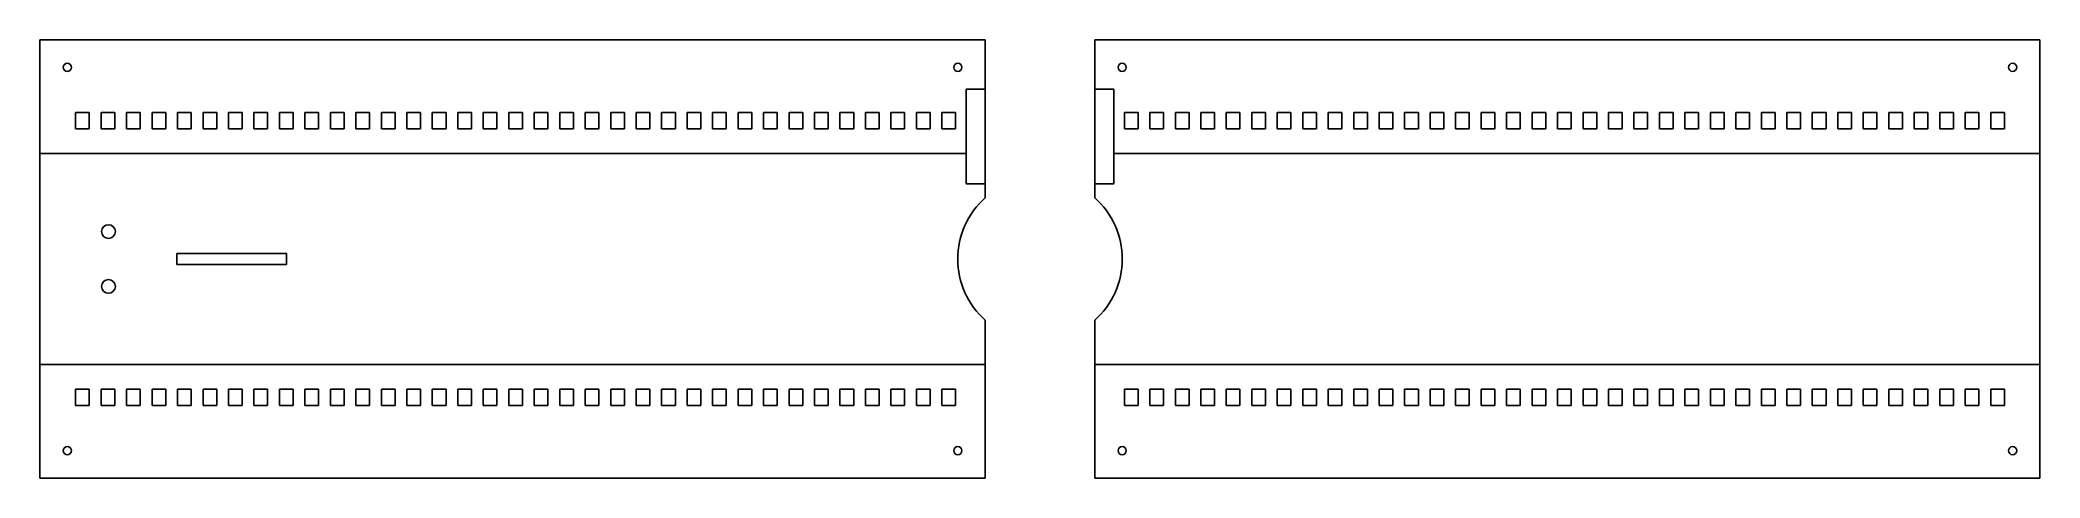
# Model space of a CAD drawing. Extents: x 1316 to 2046, y 47 to 207.
import ezdxf

# ---------------------------------------------------------------- set-up
doc = ezdxf.new("R2010")
doc.units = 0
doc.layers.get('0').update_dxf_attribs({"linetype": 'CONTINUOUS'})

msp = doc.modelspace()

# ---------------------------------------------------------------- linework, layer by layer
for p, q in [((1661.13, 206.8), (1316.13, 206.8)), ((1316.13, 206.8), (1316.13, 46.8)), ((1661.13, 149.16), (1661.13, 206.8)), ((1661.13, 206.8), (1661.13, 186.8)), ((1701.13, 206.8), (2046.13, 206.8)), ((1701.13, 149.16), (1701.13, 206.8)), ((2046.13, 206.8), (2046.13, 46.8)), ((1661.13, 188.8), (1654.13, 188.8)), ((1654.13, 188.8), (1654.13, 154.3)), ((1701.13, 188.8), (1708.13, 188.8)), ((1708.13, 188.8), (1708.13, 154.3)), ((1329.13, 180.3), (1329.13, 174.3)), ((1334.13, 180.3), (1329.13, 180.3)), ((1334.13, 174.3), (1334.13, 180.3)), ((1338.43, 180.3), (1338.43, 174.3)), ((1343.43, 180.3), (1338.43, 180.3)), ((1343.43, 174.3), (1343.43, 180.3)), ((1347.73, 180.3), (1347.73, 174.3)), ((1352.73, 180.3), (1347.73, 180.3)), ((1352.73, 174.3), (1352.73, 180.3)), ((1357.03, 180.3), (1357.03, 174.3)), ((1362.03, 180.3), (1357.03, 180.3)), ((1362.03, 174.3), (1362.03, 180.3)), ((1366.33, 180.3), (1366.33, 174.3)), ((1371.33, 180.3), (1366.33, 180.3)), ((1371.33, 174.3), (1371.33, 180.3)), ((1375.63, 180.3), (1375.63, 174.3)), ((1380.63, 180.3), (1375.63, 180.3)), ((1380.63, 174.3), (1380.63, 180.3)), ((1384.93, 180.3), (1384.93, 174.3)), ((1389.93, 180.3), (1384.93, 180.3)), ((1389.93, 174.3), (1389.93, 180.3)), ((1394.23, 180.3), (1394.23, 174.3)), ((1399.23, 180.3), (1394.23, 180.3)), ((1399.23, 174.3), (1399.23, 180.3)), ((1403.53, 180.3), (1403.53, 174.3)), ((1408.53, 180.3), (1403.53, 180.3)), ((1408.53, 174.3), (1408.53, 180.3)), ((1412.83, 180.3), (1412.83, 174.3)), ((1417.83, 180.3), (1412.83, 180.3)), ((1417.83, 174.3), (1417.83, 180.3)), ((1422.13, 180.3), (1422.13, 174.3)), ((1427.13, 180.3), (1422.13, 180.3)), ((1427.13, 174.3), (1427.13, 180.3)), ((1431.43, 180.3), (1431.43, 174.3)), ((1436.43, 180.3), (1431.43, 180.3)), ((1436.43, 174.3), (1436.43, 180.3)), ((1440.73, 180.3), (1440.73, 174.3)), ((1445.73, 180.3), (1440.73, 180.3)), ((1445.73, 174.3), (1445.73, 180.3)), ((1450.03, 180.3), (1450.03, 174.3)), ((1455.03, 180.3), (1450.03, 180.3)), ((1455.03, 174.3), (1455.03, 180.3)), ((1459.33, 180.3), (1459.33, 174.3)), ((1464.33, 180.3), (1459.33, 180.3)), ((1464.33, 174.3), (1464.33, 180.3)), ((1468.63, 180.3), (1468.63, 174.3)), ((1473.63, 180.3), (1468.63, 180.3)), ((1473.63, 174.3), (1473.63, 180.3)), ((1477.93, 180.3), (1477.93, 174.3)), ((1482.93, 180.3), (1477.93, 180.3)), ((1482.93, 174.3), (1482.93, 180.3)), ((1487.23, 180.3), (1487.23, 174.3)), ((1492.23, 180.3), (1487.23, 180.3)), ((1492.23, 174.3), (1492.23, 180.3)), ((1496.53, 180.3), (1496.53, 174.3)), ((1501.53, 180.3), (1496.53, 180.3)), ((1501.53, 174.3), (1501.53, 180.3)), ((1505.83, 180.3), (1505.83, 174.3)), ((1510.83, 180.3), (1505.83, 180.3)), ((1510.83, 174.3), (1510.83, 180.3)), ((1515.13, 180.3), (1515.13, 174.3)), ((1520.13, 180.3), (1515.13, 180.3)), ((1520.13, 174.3), (1520.13, 180.3)), ((1524.43, 180.3), (1524.43, 174.3)), ((1529.43, 180.3), (1524.43, 180.3)), ((1529.43, 174.3), (1529.43, 180.3)), ((1533.73, 180.3), (1533.73, 174.3)), ((1538.73, 180.3), (1533.73, 180.3)), ((1538.73, 174.3), (1538.73, 180.3)), ((1543.03, 180.3), (1543.03, 174.3)), ((1548.03, 180.3), (1543.03, 180.3)), ((1548.03, 174.3), (1548.03, 180.3)), ((1552.33, 180.3), (1552.33, 174.3)), ((1557.33, 180.3), (1552.33, 180.3)), ((1557.33, 174.3), (1557.33, 180.3)), ((1561.63, 180.3), (1561.63, 174.3)), ((1566.63, 180.3), (1561.63, 180.3)), ((1566.63, 174.3), (1566.63, 180.3)), ((1570.93, 180.3), (1570.93, 174.3)), ((1575.93, 180.3), (1570.93, 180.3)), ((1575.93, 174.3), (1575.93, 180.3)), ((1580.23, 180.3), (1580.23, 174.3)), ((1585.23, 180.3), (1580.23, 180.3)), ((1585.23, 174.3), (1585.23, 180.3)), ((1589.53, 180.3), (1589.53, 174.3)), ((1594.53, 180.3), (1589.53, 180.3)), ((1594.53, 174.3), (1594.53, 180.3)), ((1598.83, 180.3), (1598.83, 174.3)), ((1603.83, 180.3), (1598.83, 180.3)), ((1603.83, 174.3), (1603.83, 180.3)), ((1608.13, 180.3), (1608.13, 174.3)), ((1613.13, 180.3), (1608.13, 180.3)), ((1613.13, 174.3), (1613.13, 180.3)), ((1617.43, 180.3), (1617.43, 174.3)), ((1622.43, 180.3), (1617.43, 180.3)), ((1622.43, 174.3), (1622.43, 180.3)), ((1626.73, 180.3), (1626.73, 174.3)), ((1631.73, 180.3), (1626.73, 180.3)), ((1631.73, 174.3), (1631.73, 180.3)), ((1636.03, 180.3), (1636.03, 174.3)), ((1641.03, 180.3), (1636.03, 180.3)), ((1641.03, 174.3), (1641.03, 180.3)), ((1645.33, 180.3), (1645.33, 174.3)), ((1650.33, 180.3), (1645.33, 180.3)), ((1650.33, 174.3), (1650.33, 180.3)), ((1711.93, 174.3), (1711.93, 180.3)), ((1711.93, 180.3), (1716.93, 180.3)), ((1716.93, 180.3), (1716.93, 174.3)), ((1721.23, 174.3), (1721.23, 180.3)), ((1721.23, 180.3), (1726.23, 180.3)), ((1726.23, 180.3), (1726.23, 174.3)), ((1730.53, 174.3), (1730.53, 180.3)), ((1730.53, 180.3), (1735.53, 180.3)), ((1735.53, 180.3), (1735.53, 174.3)), ((1739.83, 174.3), (1739.83, 180.3)), ((1739.83, 180.3), (1744.83, 180.3)), ((1744.83, 180.3), (1744.83, 174.3)), ((1749.13, 174.3), (1749.13, 180.3)), ((1749.13, 180.3), (1754.13, 180.3)), ((1754.13, 180.3), (1754.13, 174.3)), ((1758.43, 174.3), (1758.43, 180.3)), ((1758.43, 180.3), (1763.43, 180.3)), ((1763.43, 180.3), (1763.43, 174.3)), ((1767.73, 174.3), (1767.73, 180.3)), ((1767.73, 180.3), (1772.73, 180.3)), ((1772.73, 180.3), (1772.73, 174.3)), ((1777.03, 174.3), (1777.03, 180.3)), ((1777.03, 180.3), (1782.03, 180.3)), ((1782.03, 180.3), (1782.03, 174.3)), ((1786.33, 174.3), (1786.33, 180.3)), ((1786.33, 180.3), (1791.33, 180.3)), ((1791.33, 180.3), (1791.33, 174.3)), ((1795.63, 174.3), (1795.63, 180.3)), ((1795.63, 180.3), (1800.63, 180.3)), ((1800.63, 180.3), (1800.63, 174.3)), ((1804.93, 174.3), (1804.93, 180.3)), ((1804.93, 180.3), (1809.93, 180.3)), ((1809.93, 180.3), (1809.93, 174.3)), ((1814.23, 174.3), (1814.23, 180.3)), ((1814.23, 180.3), (1819.23, 180.3)), ((1819.23, 180.3), (1819.23, 174.3)), ((1823.53, 174.3), (1823.53, 180.3)), ((1823.53, 180.3), (1828.53, 180.3)), ((1828.53, 180.3), (1828.53, 174.3)), ((1832.83, 174.3), (1832.83, 180.3)), ((1832.83, 180.3), (1837.83, 180.3)), ((1837.83, 180.3), (1837.83, 174.3)), ((1842.13, 174.3), (1842.13, 180.3)), ((1842.13, 180.3), (1847.13, 180.3)), ((1847.13, 180.3), (1847.13, 174.3)), ((1851.43, 174.3), (1851.43, 180.3)), ((1851.43, 180.3), (1856.43, 180.3)), ((1856.43, 180.3), (1856.43, 174.3)), ((1860.73, 174.3), (1860.73, 180.3)), ((1860.73, 180.3), (1865.73, 180.3)), ((1865.73, 180.3), (1865.73, 174.3)), ((1870.03, 174.3), (1870.03, 180.3)), ((1870.03, 180.3), (1875.03, 180.3)), ((1875.03, 180.3), (1875.03, 174.3)), ((1879.33, 174.3), (1879.33, 180.3)), ((1879.33, 180.3), (1884.33, 180.3)), ((1884.33, 180.3), (1884.33, 174.3)), ((1888.63, 174.3), (1888.63, 180.3)), ((1888.63, 180.3), (1893.63, 180.3)), ((1893.63, 180.3), (1893.63, 174.3)), ((1897.93, 174.3), (1897.93, 180.3)), ((1897.93, 180.3), (1902.93, 180.3)), ((1902.93, 180.3), (1902.93, 174.3)), ((1907.23, 174.3), (1907.23, 180.3)), ((1907.23, 180.3), (1912.23, 180.3)), ((1912.23, 180.3), (1912.23, 174.3)), ((1916.53, 174.3), (1916.53, 180.3)), ((1916.53, 180.3), (1921.53, 180.3)), ((1921.53, 180.3), (1921.53, 174.3)), ((1925.83, 174.3), (1925.83, 180.3)), ((1925.83, 180.3), (1930.83, 180.3)), ((1930.83, 180.3), (1930.83, 174.3)), ((1935.13, 174.3), (1935.13, 180.3)), ((1935.13, 180.3), (1940.13, 180.3)), ((1940.13, 180.3), (1940.13, 174.3)), ((1944.43, 174.3), (1944.43, 180.3)), ((1944.43, 180.3), (1949.43, 180.3)), ((1949.43, 180.3), (1949.43, 174.3)), ((1953.73, 174.3), (1953.73, 180.3)), ((1953.73, 180.3), (1958.73, 180.3)), ((1958.73, 180.3), (1958.73, 174.3)), ((1963.03, 174.3), (1963.03, 180.3)), ((1963.03, 180.3), (1968.03, 180.3)), ((1968.03, 180.3), (1968.03, 174.3)), ((1972.33, 174.3), (1972.33, 180.3)), ((1972.33, 180.3), (1977.33, 180.3)), ((1977.33, 180.3), (1977.33, 174.3)), ((1981.63, 174.3), (1981.63, 180.3)), ((1981.63, 180.3), (1986.63, 180.3)), ((1986.63, 180.3), (1986.63, 174.3)), ((1990.93, 174.3), (1990.93, 180.3)), ((1990.93, 180.3), (1995.93, 180.3)), ((1995.93, 180.3), (1995.93, 174.3)), ((2000.23, 174.3), (2000.23, 180.3)), ((2000.23, 180.3), (2005.23, 180.3)), ((2005.23, 180.3), (2005.23, 174.3)), ((2009.53, 174.3), (2009.53, 180.3)), ((2009.53, 180.3), (2014.53, 180.3)), ((2014.53, 180.3), (2014.53, 174.3)), ((2018.83, 174.3), (2018.83, 180.3)), ((2018.83, 180.3), (2023.83, 180.3)), ((2023.83, 180.3), (2023.83, 174.3)), ((2028.13, 174.3), (2028.13, 180.3)), ((2028.13, 180.3), (2033.13, 180.3)), ((2033.13, 180.3), (2033.13, 174.3)), ((1316.13, 165.3), (1316.13, 169.3)), ((1329.13, 174.3), (1334.13, 174.3)), ((1338.43, 174.3), (1343.43, 174.3)), ((1347.73, 174.3), (1352.73, 174.3)), ((1357.03, 174.3), (1362.03, 174.3)), ((1366.33, 174.3), (1371.33, 174.3)), ((1375.63, 174.3), (1380.63, 174.3)), ((1384.93, 174.3), (1389.93, 174.3)), ((1394.23, 174.3), (1399.23, 174.3)), ((1403.53, 174.3), (1408.53, 174.3)), ((1412.83, 174.3), (1417.83, 174.3)), ((1422.13, 174.3), (1427.13, 174.3)), ((1431.43, 174.3), (1436.43, 174.3)), ((1440.73, 174.3), (1445.73, 174.3)), ((1450.03, 174.3), (1455.03, 174.3)), ((1459.33, 174.3), (1464.33, 174.3)), ((1468.63, 174.3), (1473.63, 174.3)), ((1477.93, 174.3), (1482.93, 174.3)), ((1487.23, 174.3), (1492.23, 174.3)), ((1496.53, 174.3), (1501.53, 174.3)), ((1505.83, 174.3), (1510.83, 174.3)), ((1515.13, 174.3), (1520.13, 174.3)), ((1524.43, 174.3), (1529.43, 174.3)), ((1533.73, 174.3), (1538.73, 174.3)), ((1543.03, 174.3), (1548.03, 174.3)), ((1552.33, 174.3), (1557.33, 174.3)), ((1561.63, 174.3), (1566.63, 174.3)), ((1570.93, 174.3), (1575.93, 174.3)), ((1580.23, 174.3), (1585.23, 174.3)), ((1589.53, 174.3), (1594.53, 174.3)), ((1598.83, 174.3), (1603.83, 174.3)), ((1608.13, 174.3), (1613.13, 174.3)), ((1617.43, 174.3), (1622.43, 174.3)), ((1626.73, 174.3), (1631.73, 174.3)), ((1636.03, 174.3), (1641.03, 174.3)), ((1645.33, 174.3), (1650.33, 174.3)), ((1716.93, 174.3), (1711.93, 174.3)), ((1726.23, 174.3), (1721.23, 174.3)), ((1735.53, 174.3), (1730.53, 174.3)), ((1744.83, 174.3), (1739.83, 174.3)), ((1754.13, 174.3), (1749.13, 174.3)), ((1763.43, 174.3), (1758.43, 174.3)), ((1772.73, 174.3), (1767.73, 174.3)), ((1782.03, 174.3), (1777.03, 174.3)), ((1791.33, 174.3), (1786.33, 174.3)), ((1800.63, 174.3), (1795.63, 174.3)), ((1809.93, 174.3), (1804.93, 174.3)), ((1819.23, 174.3), (1814.23, 174.3)), ((1828.53, 174.3), (1823.53, 174.3)), ((1837.83, 174.3), (1832.83, 174.3)), ((1847.13, 174.3), (1842.13, 174.3)), ((1856.43, 174.3), (1851.43, 174.3)), ((1865.73, 174.3), (1860.73, 174.3)), ((1875.03, 174.3), (1870.03, 174.3)), ((1884.33, 174.3), (1879.33, 174.3)), ((1893.63, 174.3), (1888.63, 174.3)), ((1902.93, 174.3), (1897.93, 174.3)), ((1912.23, 174.3), (1907.23, 174.3)), ((1921.53, 174.3), (1916.53, 174.3)), ((1930.83, 174.3), (1925.83, 174.3)), ((1940.13, 174.3), (1935.13, 174.3)), ((1949.43, 174.3), (1944.43, 174.3)), ((1958.73, 174.3), (1953.73, 174.3)), ((1968.03, 174.3), (1963.03, 174.3)), ((1977.33, 174.3), (1972.33, 174.3)), ((1986.63, 174.3), (1981.63, 174.3)), ((1995.93, 174.3), (1990.93, 174.3)), ((2005.23, 174.3), (2000.23, 174.3)), ((2014.53, 174.3), (2009.53, 174.3)), ((2023.83, 174.3), (2018.83, 174.3)), ((2033.13, 174.3), (2028.13, 174.3)), ((1316.13, 165.3), (1654.13, 165.3)), ((2046.13, 165.3), (1708.13, 165.3)), ((1654.13, 154.3), (1661.13, 154.3)), ((1708.13, 154.3), (1701.13, 154.3)), ((1366.13, 128.8), (1406.13, 128.8)), ((1366.13, 124.8), (1366.13, 128.8)), ((1406.13, 124.8), (1366.13, 124.8)), ((1406.13, 128.8), (1406.13, 124.8)), ((1661.13, 46.8), (1661.13, 104.44)), ((1661.13, 46.8), (1661.13, 104.44)), ((1701.13, 46.8), (1701.13, 104.44)), ((1701.13, 46.8), (1701.13, 104.44)), ((1316.13, 88.3), (1661.13, 88.3)), ((2046.13, 88.3), (1701.13, 88.3)), ((1329.13, 73.3), (1329.13, 79.3)), ((1329.13, 79.3), (1334.13, 79.3)), ((1334.13, 73.3), (1329.13, 73.3)), ((1334.13, 79.3), (1334.13, 73.3)), ((1338.43, 73.3), (1338.43, 79.3)), ((1338.43, 79.3), (1343.43, 79.3)), ((1343.43, 73.3), (1338.43, 73.3)), ((1343.43, 79.3), (1343.43, 73.3)), ((1347.73, 73.3), (1347.73, 79.3)), ((1347.73, 79.3), (1352.73, 79.3)), ((1352.73, 73.3), (1347.73, 73.3)), ((1352.73, 79.3), (1352.73, 73.3)), ((1357.03, 73.3), (1357.03, 79.3)), ((1357.03, 79.3), (1362.03, 79.3)), ((1362.03, 73.3), (1357.03, 73.3)), ((1362.03, 79.3), (1362.03, 73.3)), ((1366.33, 73.3), (1366.33, 79.3)), ((1366.33, 79.3), (1371.33, 79.3)), ((1371.33, 73.3), (1366.33, 73.3)), ((1371.33, 79.3), (1371.33, 73.3)), ((1375.63, 73.3), (1375.63, 79.3)), ((1375.63, 79.3), (1380.63, 79.3)), ((1380.63, 73.3), (1375.63, 73.3)), ((1380.63, 79.3), (1380.63, 73.3)), ((1384.93, 73.3), (1384.93, 79.3)), ((1384.93, 79.3), (1389.93, 79.3)), ((1389.93, 73.3), (1384.93, 73.3)), ((1389.93, 79.3), (1389.93, 73.3)), ((1394.23, 73.3), (1394.23, 79.3)), ((1394.23, 79.3), (1399.23, 79.3)), ((1399.23, 73.3), (1394.23, 73.3)), ((1399.23, 79.3), (1399.23, 73.3)), ((1403.53, 73.3), (1403.53, 79.3)), ((1403.53, 79.3), (1408.53, 79.3)), ((1408.53, 73.3), (1403.53, 73.3)), ((1408.53, 79.3), (1408.53, 73.3)), ((1412.83, 73.3), (1412.83, 79.3)), ((1412.83, 79.3), (1417.83, 79.3)), ((1417.83, 73.3), (1412.83, 73.3)), ((1417.83, 79.3), (1417.83, 73.3)), ((1422.13, 73.3), (1422.13, 79.3)), ((1422.13, 79.3), (1427.13, 79.3)), ((1427.13, 73.3), (1422.13, 73.3)), ((1427.13, 79.3), (1427.13, 73.3)), ((1431.43, 73.3), (1431.43, 79.3)), ((1431.43, 79.3), (1436.43, 79.3)), ((1436.43, 73.3), (1431.43, 73.3)), ((1436.43, 79.3), (1436.43, 73.3)), ((1440.73, 73.3), (1440.73, 79.3)), ((1440.73, 79.3), (1445.73, 79.3)), ((1445.73, 73.3), (1440.73, 73.3)), ((1445.73, 79.3), (1445.73, 73.3)), ((1450.03, 73.3), (1450.03, 79.3)), ((1450.03, 79.3), (1455.03, 79.3)), ((1455.03, 73.3), (1450.03, 73.3)), ((1455.03, 79.3), (1455.03, 73.3)), ((1459.33, 73.3), (1459.33, 79.3)), ((1459.33, 79.3), (1464.33, 79.3)), ((1464.33, 73.3), (1459.33, 73.3)), ((1464.33, 79.3), (1464.33, 73.3)), ((1468.63, 73.3), (1468.63, 79.3)), ((1468.63, 79.3), (1473.63, 79.3)), ((1473.63, 73.3), (1468.63, 73.3)), ((1473.63, 79.3), (1473.63, 73.3)), ((1477.93, 73.3), (1477.93, 79.3)), ((1477.93, 79.3), (1482.93, 79.3)), ((1482.93, 73.3), (1477.93, 73.3)), ((1482.93, 79.3), (1482.93, 73.3)), ((1487.23, 73.3), (1487.23, 79.3)), ((1487.23, 79.3), (1492.23, 79.3)), ((1492.23, 73.3), (1487.23, 73.3)), ((1492.23, 79.3), (1492.23, 73.3)), ((1496.53, 73.3), (1496.53, 79.3)), ((1496.53, 79.3), (1501.53, 79.3)), ((1501.53, 73.3), (1496.53, 73.3)), ((1501.53, 79.3), (1501.53, 73.3)), ((1505.83, 73.3), (1505.83, 79.3)), ((1505.83, 79.3), (1510.83, 79.3)), ((1510.83, 73.3), (1505.83, 73.3)), ((1510.83, 79.3), (1510.83, 73.3)), ((1515.13, 73.3), (1515.13, 79.3)), ((1515.13, 79.3), (1520.13, 79.3)), ((1520.13, 73.3), (1515.13, 73.3)), ((1520.13, 79.3), (1520.13, 73.3)), ((1524.43, 73.3), (1524.43, 79.3)), ((1524.43, 79.3), (1529.43, 79.3)), ((1529.43, 73.3), (1524.43, 73.3)), ((1529.43, 79.3), (1529.43, 73.3)), ((1533.73, 73.3), (1533.73, 79.3)), ((1533.73, 79.3), (1538.73, 79.3)), ((1538.73, 73.3), (1533.73, 73.3)), ((1538.73, 79.3), (1538.73, 73.3)), ((1543.03, 73.3), (1543.03, 79.3)), ((1543.03, 79.3), (1548.03, 79.3)), ((1548.03, 73.3), (1543.03, 73.3)), ((1548.03, 79.3), (1548.03, 73.3)), ((1552.33, 73.3), (1552.33, 79.3)), ((1552.33, 79.3), (1557.33, 79.3)), ((1557.33, 73.3), (1552.33, 73.3)), ((1557.33, 79.3), (1557.33, 73.3)), ((1561.63, 73.3), (1561.63, 79.3)), ((1561.63, 79.3), (1566.63, 79.3)), ((1566.63, 73.3), (1561.63, 73.3)), ((1566.63, 79.3), (1566.63, 73.3)), ((1570.93, 73.3), (1570.93, 79.3)), ((1570.93, 79.3), (1575.93, 79.3)), ((1575.93, 73.3), (1570.93, 73.3)), ((1575.93, 79.3), (1575.93, 73.3)), ((1580.23, 73.3), (1580.23, 79.3)), ((1580.23, 79.3), (1585.23, 79.3)), ((1585.23, 73.3), (1580.23, 73.3)), ((1585.23, 79.3), (1585.23, 73.3)), ((1589.53, 73.3), (1589.53, 79.3)), ((1589.53, 79.3), (1594.53, 79.3)), ((1594.53, 73.3), (1589.53, 73.3)), ((1594.53, 79.3), (1594.53, 73.3)), ((1598.83, 73.3), (1598.83, 79.3)), ((1598.83, 79.3), (1603.83, 79.3)), ((1603.83, 73.3), (1598.83, 73.3)), ((1603.83, 79.3), (1603.83, 73.3)), ((1608.13, 73.3), (1608.13, 79.3)), ((1608.13, 79.3), (1613.13, 79.3)), ((1613.13, 73.3), (1608.13, 73.3)), ((1613.13, 79.3), (1613.13, 73.3)), ((1617.43, 73.3), (1617.43, 79.3)), ((1617.43, 79.3), (1622.43, 79.3)), ((1622.43, 73.3), (1617.43, 73.3)), ((1622.43, 79.3), (1622.43, 73.3)), ((1626.73, 73.3), (1626.73, 79.3)), ((1626.73, 79.3), (1631.73, 79.3)), ((1631.73, 73.3), (1626.73, 73.3)), ((1631.73, 79.3), (1631.73, 73.3)), ((1636.03, 73.3), (1636.03, 79.3)), ((1636.03, 79.3), (1641.03, 79.3)), ((1641.03, 73.3), (1636.03, 73.3)), ((1641.03, 79.3), (1641.03, 73.3)), ((1645.33, 73.3), (1645.33, 79.3)), ((1645.33, 79.3), (1650.33, 79.3)), ((1650.33, 73.3), (1645.33, 73.3)), ((1650.33, 79.3), (1650.33, 73.3)), ((1716.93, 79.3), (1711.93, 79.3)), ((1711.93, 79.3), (1711.93, 73.3)), ((1711.93, 73.3), (1716.93, 73.3)), ((1716.93, 73.3), (1716.93, 79.3)), ((1726.23, 79.3), (1721.23, 79.3)), ((1721.23, 79.3), (1721.23, 73.3)), ((1721.23, 73.3), (1726.23, 73.3)), ((1726.23, 73.3), (1726.23, 79.3)), ((1735.53, 79.3), (1730.53, 79.3)), ((1730.53, 79.3), (1730.53, 73.3)), ((1730.53, 73.3), (1735.53, 73.3)), ((1735.53, 73.3), (1735.53, 79.3)), ((1744.83, 79.3), (1739.83, 79.3)), ((1739.83, 79.3), (1739.83, 73.3)), ((1739.83, 73.3), (1744.83, 73.3)), ((1744.83, 73.3), (1744.83, 79.3)), ((1754.13, 79.3), (1749.13, 79.3)), ((1749.13, 79.3), (1749.13, 73.3)), ((1749.13, 73.3), (1754.13, 73.3)), ((1754.13, 73.3), (1754.13, 79.3)), ((1763.43, 79.3), (1758.43, 79.3)), ((1758.43, 79.3), (1758.43, 73.3)), ((1758.43, 73.3), (1763.43, 73.3)), ((1763.43, 73.3), (1763.43, 79.3)), ((1772.73, 79.3), (1767.73, 79.3)), ((1767.73, 79.3), (1767.73, 73.3)), ((1767.73, 73.3), (1772.73, 73.3)), ((1772.73, 73.3), (1772.73, 79.3)), ((1782.03, 79.3), (1777.03, 79.3)), ((1777.03, 79.3), (1777.03, 73.3)), ((1777.03, 73.3), (1782.03, 73.3)), ((1782.03, 73.3), (1782.03, 79.3)), ((1791.33, 79.3), (1786.33, 79.3)), ((1786.33, 79.3), (1786.33, 73.3)), ((1786.33, 73.3), (1791.33, 73.3)), ((1791.33, 73.3), (1791.33, 79.3)), ((1800.63, 79.3), (1795.63, 79.3)), ((1795.63, 79.3), (1795.63, 73.3)), ((1795.63, 73.3), (1800.63, 73.3)), ((1800.63, 73.3), (1800.63, 79.3)), ((1809.93, 79.3), (1804.93, 79.3)), ((1804.93, 79.3), (1804.93, 73.3)), ((1804.93, 73.3), (1809.93, 73.3)), ((1809.93, 73.3), (1809.93, 79.3)), ((1819.23, 79.3), (1814.23, 79.3)), ((1814.23, 79.3), (1814.23, 73.3)), ((1814.23, 73.3), (1819.23, 73.3)), ((1819.23, 73.3), (1819.23, 79.3)), ((1828.53, 79.3), (1823.53, 79.3)), ((1823.53, 79.3), (1823.53, 73.3)), ((1823.53, 73.3), (1828.53, 73.3)), ((1828.53, 73.3), (1828.53, 79.3)), ((1837.83, 79.3), (1832.83, 79.3)), ((1832.83, 79.3), (1832.83, 73.3)), ((1832.83, 73.3), (1837.83, 73.3)), ((1837.83, 73.3), (1837.83, 79.3)), ((1847.13, 79.3), (1842.13, 79.3)), ((1842.13, 79.3), (1842.13, 73.3)), ((1842.13, 73.3), (1847.13, 73.3)), ((1847.13, 73.3), (1847.13, 79.3)), ((1856.43, 79.3), (1851.43, 79.3)), ((1851.43, 79.3), (1851.43, 73.3)), ((1851.43, 73.3), (1856.43, 73.3)), ((1856.43, 73.3), (1856.43, 79.3)), ((1865.73, 79.3), (1860.73, 79.3)), ((1860.73, 79.3), (1860.73, 73.3)), ((1860.73, 73.3), (1865.73, 73.3)), ((1865.73, 73.3), (1865.73, 79.3)), ((1875.03, 79.3), (1870.03, 79.3)), ((1870.03, 79.3), (1870.03, 73.3)), ((1870.03, 73.3), (1875.03, 73.3)), ((1875.03, 73.3), (1875.03, 79.3)), ((1884.33, 79.3), (1879.33, 79.3)), ((1879.33, 79.3), (1879.33, 73.3)), ((1879.33, 73.3), (1884.33, 73.3)), ((1884.33, 73.3), (1884.33, 79.3)), ((1893.63, 79.3), (1888.63, 79.3)), ((1888.63, 79.3), (1888.63, 73.3)), ((1888.63, 73.3), (1893.63, 73.3)), ((1893.63, 73.3), (1893.63, 79.3)), ((1902.93, 79.3), (1897.93, 79.3)), ((1897.93, 79.3), (1897.93, 73.3)), ((1897.93, 73.3), (1902.93, 73.3)), ((1902.93, 73.3), (1902.93, 79.3)), ((1912.23, 79.3), (1907.23, 79.3)), ((1907.23, 79.3), (1907.23, 73.3)), ((1907.23, 73.3), (1912.23, 73.3)), ((1912.23, 73.3), (1912.23, 79.3)), ((1921.53, 79.3), (1916.53, 79.3)), ((1916.53, 79.3), (1916.53, 73.3)), ((1916.53, 73.3), (1921.53, 73.3)), ((1921.53, 73.3), (1921.53, 79.3)), ((1930.83, 79.3), (1925.83, 79.3)), ((1925.83, 79.3), (1925.83, 73.3)), ((1925.83, 73.3), (1930.83, 73.3)), ((1930.83, 73.3), (1930.83, 79.3)), ((1940.13, 79.3), (1935.13, 79.3)), ((1935.13, 79.3), (1935.13, 73.3)), ((1935.13, 73.3), (1940.13, 73.3)), ((1940.13, 73.3), (1940.13, 79.3)), ((1949.43, 79.3), (1944.43, 79.3)), ((1944.43, 79.3), (1944.43, 73.3)), ((1944.43, 73.3), (1949.43, 73.3)), ((1949.43, 73.3), (1949.43, 79.3)), ((1958.73, 79.3), (1953.73, 79.3)), ((1953.73, 79.3), (1953.73, 73.3)), ((1953.73, 73.3), (1958.73, 73.3)), ((1958.73, 73.3), (1958.73, 79.3)), ((1968.03, 79.3), (1963.03, 79.3)), ((1963.03, 79.3), (1963.03, 73.3)), ((1963.03, 73.3), (1968.03, 73.3)), ((1968.03, 73.3), (1968.03, 79.3)), ((1977.33, 79.3), (1972.33, 79.3)), ((1972.33, 79.3), (1972.33, 73.3)), ((1972.33, 73.3), (1977.33, 73.3)), ((1977.33, 73.3), (1977.33, 79.3)), ((1986.63, 79.3), (1981.63, 79.3)), ((1981.63, 79.3), (1981.63, 73.3)), ((1981.63, 73.3), (1986.63, 73.3)), ((1986.63, 73.3), (1986.63, 79.3)), ((1995.93, 79.3), (1990.93, 79.3)), ((1990.93, 79.3), (1990.93, 73.3)), ((1990.93, 73.3), (1995.93, 73.3)), ((1995.93, 73.3), (1995.93, 79.3)), ((2005.23, 79.3), (2000.23, 79.3)), ((2000.23, 79.3), (2000.23, 73.3)), ((2000.23, 73.3), (2005.23, 73.3)), ((2005.23, 73.3), (2005.23, 79.3)), ((2014.53, 79.3), (2009.53, 79.3)), ((2009.53, 79.3), (2009.53, 73.3)), ((2009.53, 73.3), (2014.53, 73.3)), ((2014.53, 73.3), (2014.53, 79.3)), ((2023.83, 79.3), (2018.83, 79.3)), ((2018.83, 79.3), (2018.83, 73.3)), ((2018.83, 73.3), (2023.83, 73.3)), ((2023.83, 73.3), (2023.83, 79.3)), ((2033.13, 79.3), (2028.13, 79.3)), ((2028.13, 79.3), (2028.13, 73.3)), ((2028.13, 73.3), (2033.13, 73.3)), ((2033.13, 73.3), (2033.13, 79.3)), ((1316.13, 46.8), (1661.13, 46.8)), ((2046.13, 46.8), (1701.13, 46.8))]:
    msp.add_line(p, q)
for centre, radius in [((1326.13, 196.8), 1.5), ((1651.13, 196.8), 1.5), ((1711.13, 196.8), 1.5), ((2036.13, 196.8), 1.5), ((1341.13, 136.8), 2.5), ((1341.13, 116.8), 2.5), ((1326.13, 56.8), 1.5), ((1651.13, 56.8), 1.5), ((1711.13, 56.8), 1.5), ((2036.13, 56.8), 1.5)]:
    msp.add_circle(centre, radius)
for start, end in [(131.81031, 228.18969), (311.81031, 48.18969)]:
    msp.add_arc((1681.13, 126.8), 30, start, end)

doc.saveas('drawing.dxf')
